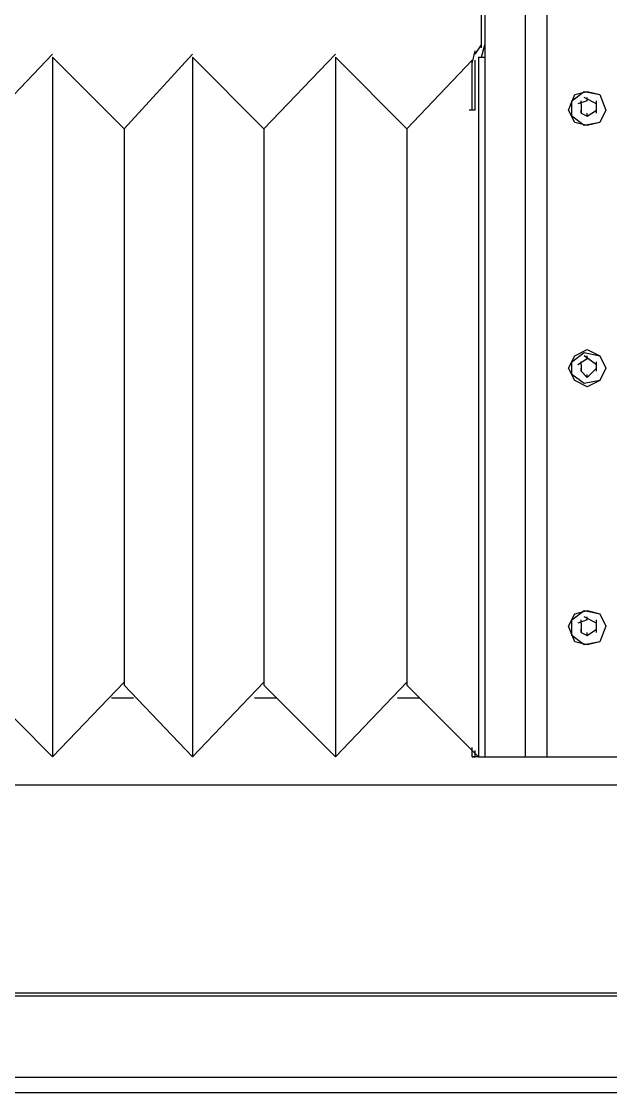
# Model space of a CAD drawing. Header units: inches. Extents: x 144 to 9879, y -166 to 6992.
# Drawn here: x 3476.1 to 3703.1, y 5592.6 to 6005.2 of the extents above; entities that cross this region are included whole.
import ezdxf

# ---------------------------------------------------------------- set-up
doc = ezdxf.new("R2010")
doc.units = ezdxf.units.IN
doc.header["$MEASUREMENT"] = 0

msp = doc.modelspace()

# ---------------------------------------------------------------- linework, layer by layer
at = {"color": 7}
for points in [[(3654.57, 6322.04), (3654.57, 5721.96)], [(3670.14, 6322.04), (3670.14, 5721.96)], [(3678.52, 6322.04), (3678.52, 5721.96)], [(3653.37, 5995.05), (3653.37, 6319.64)], [(3650.97, 5992.65), (3653.37, 5996.25)], [(3653.37, 5991.45), (3654.57, 5996.25)], [(3460.53, 5963.91), (3488.08, 5992.65)], [(3515.63, 5963.91), (3541.98, 5992.65)], [(3569.52, 5963.91), (3597.07, 5992.65)], [(3649.77, 5989.06), (3650.97, 5993.85)], [(3488.08, 5991.45), (3515.63, 5963.91)], [(3488.08, 5991.45), (3488.08, 5721.96)], [(3541.98, 5991.45), (3569.52, 5963.91)], [(3541.98, 5991.45), (3541.98, 5721.96)], [(3597.07, 5991.45), (3624.62, 5963.91)], [(3597.07, 5991.45), (3597.07, 5721.96)], [(3624.62, 5963.91), (3649.77, 5990.26)], [(3649.77, 5971.09), (3649.77, 5990.26)], [(3650.97, 5971.09), (3650.97, 5990.26)], [(3652.17, 5991.45), (3654.57, 5991.45)], [(3652.17, 5991.45), (3652.17, 5721.96)], [(3701.28, 5971.09), (3698.88, 5966.3), (3694.09, 5965.1), (3689.3, 5966.3), (3686.91, 5971.09), (3689.3, 5977.08), (3694.09, 5978.28), (3698.88, 5977.08), (3701.28, 5971.09)], [(3701.28, 5971.09), (3698.88, 5966.3), (3692.89, 5965.1), (3688.1, 5968.7), (3688.1, 5974.69), (3692.89, 5978.28), (3698.88, 5977.08), (3701.28, 5971.09)], [(3697.69, 5973.49), (3692.89, 5975.88)], [(3697.69, 5973.49), (3692.89, 5975.88)], [(3694.09, 5974.69), (3694.09, 5975.88)], [(3650.97, 5971.09), (3648.58, 5971.09)], [(3694.09, 5974.69), (3690.5, 5973.49)], [(3694.09, 5974.69), (3690.5, 5973.49)], [(3691.7, 5973.49), (3691.7, 5974.69)], [(3691.7, 5973.49), (3691.7, 5969.89)], [(3691.7, 5973.49), (3691.7, 5969.89)], [(3691.7, 5969.89), (3691.7, 5971.09)], [(3694.09, 5968.7), (3697.69, 5971.09)], [(3694.09, 5968.7), (3697.69, 5971.09)], [(3697.69, 5973.49), (3697.69, 5974.69)], [(3697.69, 5969.89), (3697.69, 5974.69)], [(3697.69, 5969.89), (3697.69, 5974.69)], [(3697.69, 5969.89), (3697.69, 5971.09)], [(3691.7, 5969.89), (3694.09, 5968.7)], [(3691.7, 5969.89), (3694.09, 5968.7)], [(3694.09, 5968.7), (3694.09, 5969.89)], [(3515.63, 5963.91), (3515.63, 5749.51)], [(3569.52, 5963.91), (3569.52, 5749.51)], [(3624.62, 5963.91), (3624.62, 5749.51)], [(3701.28, 5871.68), (3698.88, 5866.89), (3694.09, 5864.49), (3689.3, 5866.89), (3686.91, 5871.68), (3689.3, 5876.47), (3694.09, 5878.86), (3698.88, 5876.47), (3701.28, 5871.68)], [(3701.28, 5871.68), (3698.88, 5866.89), (3692.89, 5865.69), (3688.1, 5869.28), (3688.1, 5874.07), (3692.89, 5877.67), (3698.88, 5876.47), (3701.28, 5871.68)], [(3697.69, 5872.88), (3692.89, 5876.47)], [(3697.69, 5872.88), (3692.89, 5876.47)], [(3694.09, 5875.27), (3694.09, 5876.47)], [(3694.09, 5875.27), (3690.5, 5872.88)], [(3694.09, 5875.27), (3690.5, 5872.88)], [(3691.7, 5872.88), (3691.7, 5874.07)], [(3691.7, 5872.88), (3691.7, 5870.48)], [(3691.7, 5872.88), (3691.7, 5870.48)], [(3697.69, 5872.88), (3697.69, 5874.07)], [(3697.69, 5870.48), (3697.69, 5874.07)], [(3697.69, 5870.48), (3697.69, 5874.07)], [(3691.7, 5870.48), (3691.7, 5871.68)], [(3691.7, 5870.48), (3694.09, 5868.08)], [(3691.7, 5870.48), (3694.09, 5868.08)], [(3694.09, 5868.08), (3697.69, 5871.68)], [(3694.09, 5868.08), (3697.69, 5871.68)], [(3694.09, 5868.08), (3694.09, 5869.28)], [(3697.69, 5870.48), (3697.69, 5871.68)], [(3701.28, 5772.26), (3698.88, 5766.27), (3694.09, 5765.08), (3689.3, 5766.27), (3686.91, 5772.26), (3689.3, 5777.05), (3694.09, 5778.25), (3698.88, 5777.05), (3701.28, 5772.26)], [(3701.28, 5772.26), (3698.88, 5766.27), (3692.89, 5765.08), (3688.1, 5768.67), (3688.1, 5774.66), (3692.89, 5778.25), (3698.88, 5777.05), (3701.28, 5772.26)], [(3694.09, 5774.66), (3690.5, 5773.46)], [(3694.09, 5774.66), (3690.5, 5773.46)], [(3691.7, 5773.46), (3691.7, 5774.66)], [(3691.7, 5773.46), (3691.7, 5769.87)], [(3691.7, 5773.46), (3691.7, 5769.87)], [(3697.69, 5773.46), (3692.89, 5775.86)], [(3697.69, 5773.46), (3692.89, 5775.86)], [(3694.09, 5774.66), (3694.09, 5775.86)], [(3697.69, 5773.46), (3697.69, 5774.66)], [(3697.69, 5769.87), (3697.69, 5774.66)], [(3697.69, 5769.87), (3697.69, 5774.66)], [(3691.7, 5769.87), (3691.7, 5771.07)], [(3691.7, 5769.87), (3694.09, 5768.67)], [(3691.7, 5769.87), (3694.09, 5768.67)], [(3694.09, 5768.67), (3697.69, 5771.07)], [(3694.09, 5768.67), (3697.69, 5771.07)], [(3694.09, 5768.67), (3694.09, 5769.87)], [(3697.69, 5769.87), (3697.69, 5771.07)], [(3460.53, 5749.51), (3488.08, 5721.96)], [(3488.08, 5721.96), (3515.63, 5750.7)], [(3515.63, 5749.51), (3541.98, 5721.96)], [(3541.98, 5721.96), (3569.52, 5750.7)], [(3569.52, 5749.51), (3597.07, 5721.96)], [(3597.07, 5721.96), (3624.62, 5750.7)], [(3624.62, 5749.51), (3652.17, 5721.96)], [(3510.83, 5744.71), (3519.22, 5744.71)], [(3565.93, 5744.71), (3574.32, 5744.71)], [(3621.03, 5744.71), (3629.41, 5744.71)], [(3649.77, 5721.96), (3649.77, 5725.55)], [(3650.97, 5721.96), (3650.97, 5724.35)], [(3652.17, 5721.96), (3649.77, 5721.96)], [(3649.77, 5721.96), (3650.97, 5721.96)], [(3652.17, 5721.96), (3654.57, 5721.96)], [(3654.57, 5721.96), (3658.16, 5721.96)], [(3658.16, 5721.96), (3668.94, 5721.96)], [(3668.94, 5721.96), (3670.14, 5721.96)], [(3670.14, 5721.96), (3672.53, 5721.96)], [(3672.53, 5721.96), (3676.13, 5721.96)], [(3676.13, 5721.96), (3678.52, 5721.96)], [(3678.52, 5721.96), (3679.72, 5721.96)], [(3679.72, 5721.96), (3708.47, 5721.96)], [(2354.99, 5711.18), (3744.4, 5711.18)], [(3726.43, 5629.73), (421.8, 5629.73)], [(3726.43, 5630.93), (2353.79, 5630.93)], [(2357.39, 5598.59), (3726.43, 5598.59)], [(2354.99, 5592.6), (4064.2, 5592.6)]]:
    msp.add_lwpolyline(points, dxfattribs=at)

doc.saveas('drawing.dxf')
